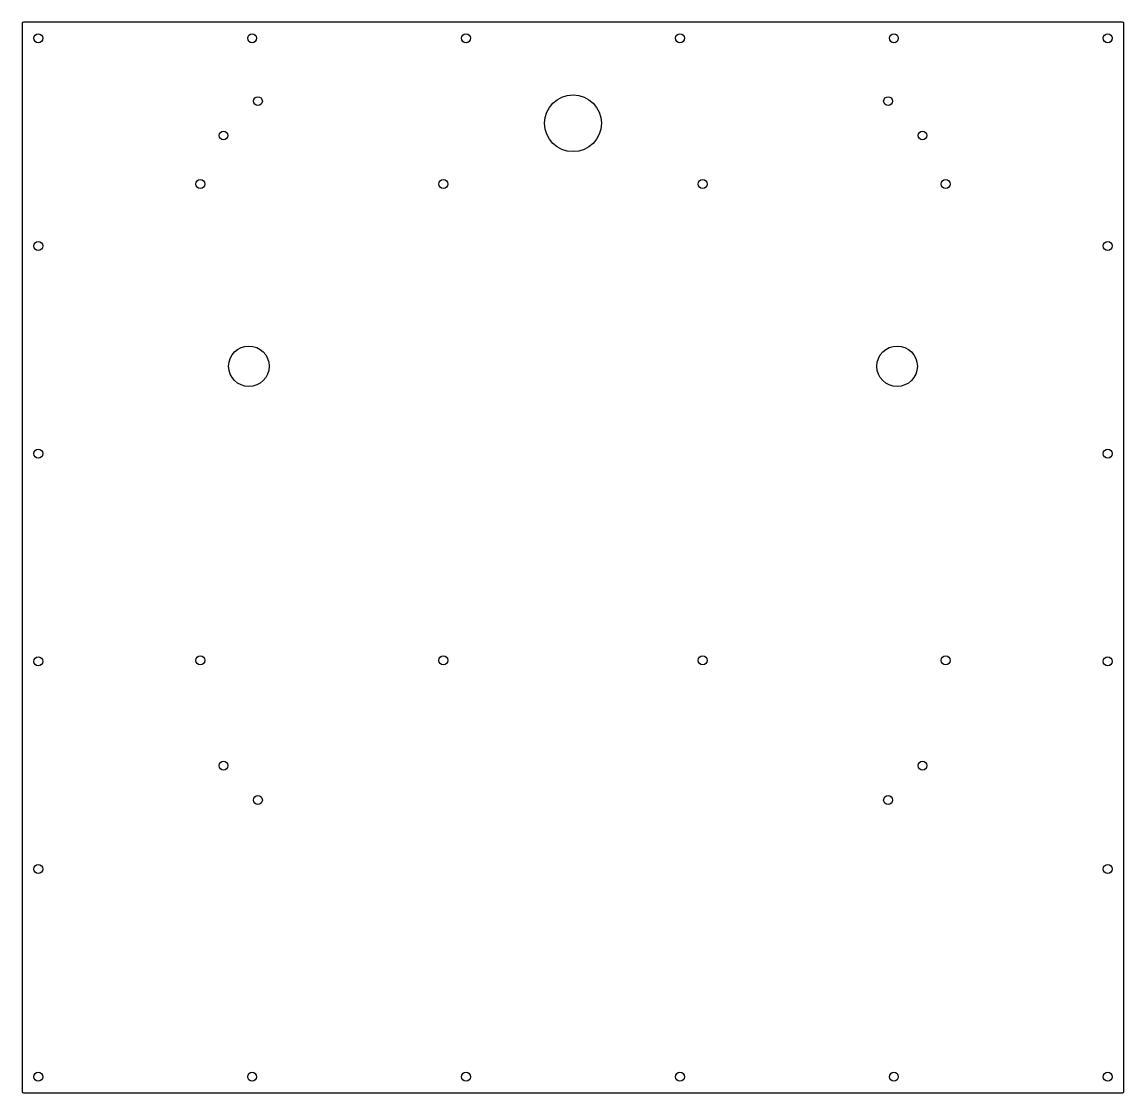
# Model space of a CAD drawing. Header units: millimetres. Extents: x -340 to 340, y -330 to 330.
import ezdxf

# ---------------------------------------------------------------- set-up
doc = ezdxf.new("R2010")
doc.units = ezdxf.units.MM

msp = doc.modelspace()

# ---------------------------------------------------------------- linework, layer by layer
at = {"color": 7, "linetype": 'Continuous', "lineweight": 25}
for p, q in [((-340, 329.5), (-340, -329.5)), ((339, 330.5), (-339, 330.5)), ((340, -329.5), (340, 329.5)), ((-339, -330.5), (339, -330.5))]:
    msp.add_line(p, q, dxfattribs=at)
for centre, radius in [((-330, 320.5), 2.75), ((-198, 320.5), 2.75), ((-66, 320.5), 2.75), ((66, 320.5), 2.75), ((198, 320.5), 2.75), ((330, 320.5), 2.75), ((-194.46, 281.68), 2.75), ((0, 268), 17.5), ((194.46, 281.68), 2.75), ((-215.68, 260.46), 2.75), ((215.68, 260.46), 2.75), ((-230, 230.5), 2.75), ((-80, 230.5), 2.75), ((80, 230.5), 2.75), ((230, 230.5), 2.75), ((-330, 192.3), 2.75), ((330, 192.3), 2.75), ((-200, 118), 12.5), ((200, 118), 12.5), ((-330, 64.1), 2.75), ((330, 64.1), 2.75), ((-230, -63.5), 2.75), ((-80, -63.5), 2.75), ((80, -63.5), 2.75), ((230, -63.5), 2.75), ((-330, -64.1), 2.75), ((330, -64.1), 2.75), ((-215.68, -128.46), 2.75), ((215.68, -128.46), 2.75), ((-194.46, -149.68), 2.75), ((194.46, -149.68), 2.75), ((-330, -192.3), 2.75), ((330, -192.3), 2.75), ((-330, -320.5), 2.75), ((-198, -320.5), 2.75), ((-66, -320.5), 2.75), ((66, -320.5), 2.75), ((198, -320.5), 2.75), ((330, -320.5), 2.75)]:
    msp.add_circle(centre, radius, dxfattribs=at)
for centre, start, end in [((-339, 329.5), 90, 180), ((339, 329.5), 360, 90), ((-339, -329.5), 180, 270), ((339, -329.5), 270, 0)]:
    msp.add_arc(centre, 1, start, end, dxfattribs=at)

doc.saveas('drawing.dxf')
